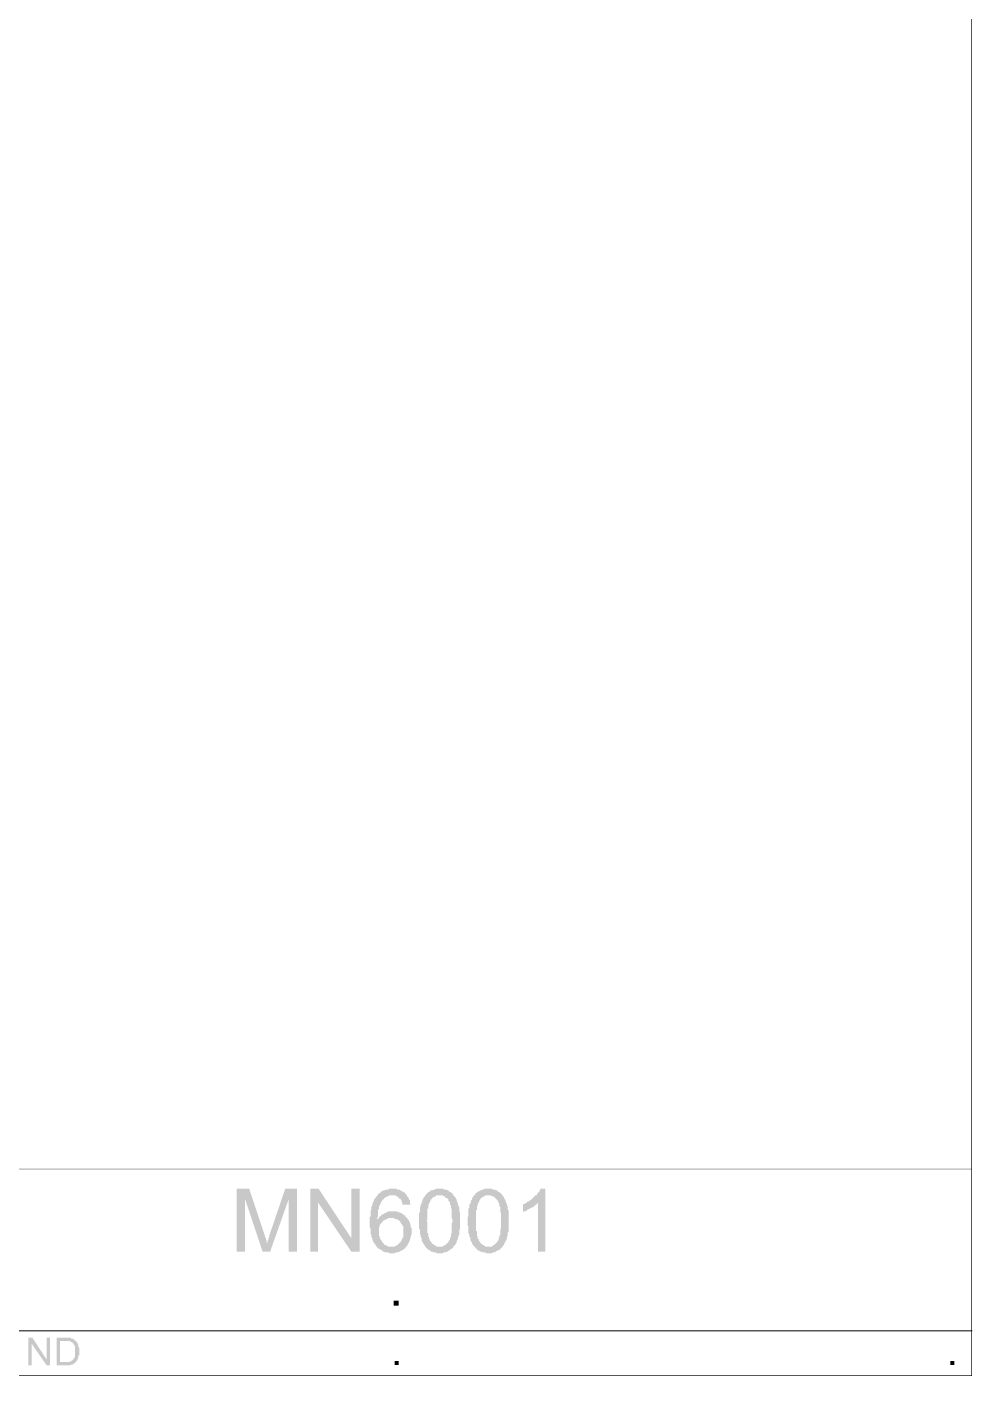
# Model space of a CAD drawing. Header units: millimetres. Extents: x 0.09 to 0.957, y 0.015 to 0.727.
# Drawn here: x 0.8373 to 0.9566, y 0.0151 to 0.1853 of the extents above; entities that cross this region are included whole.
import ezdxf

# ---------------------------------------------------------------- set-up
doc = ezdxf.new("R2010")
doc.units = ezdxf.units.MM
doc.layers.add('PDF_0', color=7, linetype='Continuous')

msp = doc.modelspace()

# ---------------------------------------------------------------- hatches: boundary and pattern name
at = {"layer": 'PDF_0', "true_color": 0x808080, "transparency": 33554559}
for points in [[(0.86377, 0.03076), (0.86377, 0.03868), (0.86536, 0.03868), (0.86726, 0.03298), (0.86726, 0.03288), (0.86736, 0.03277), (0.86736, 0.03267), (0.86736, 0.03256), (0.86747, 0.03245), (0.86747, 0.03235), (0.86747, 0.03224), (0.86757, 0.03214), (0.86757, 0.03203), (0.86757, 0.03193), (0.86757, 0.03182), (0.86757, 0.03182), (0.86768, 0.03193), (0.86768, 0.03203), (0.86768, 0.03214), (0.86768, 0.03214), (0.86779, 0.03224), (0.86779, 0.03235), (0.86779, 0.03245), (0.86789, 0.03256), (0.86789, 0.03277), (0.86789, 0.03288), (0.868, 0.03298), (0.868, 0.03309), (0.868, 0.03309), (0.8699, 0.03868), (0.87138, 0.03868), (0.87138, 0.03076), (0.87032, 0.03076), (0.87032, 0.03731), (0.868, 0.03076), (0.86705, 0.03076), (0.86483, 0.03742), (0.86483, 0.03076)], [(0.87307, 0.03076), (0.87307, 0.03868), (0.87412, 0.03868), (0.87824, 0.03245), (0.87824, 0.03868), (0.8793, 0.03868), (0.8793, 0.03076), (0.87824, 0.03076), (0.87402, 0.03699), (0.87402, 0.03076)], [(0.90274, 0.03076), (0.90179, 0.03076), (0.90179, 0.03689), (0.90179, 0.03689), (0.90168, 0.03678), (0.90158, 0.03668), (0.90147, 0.03668), (0.90147, 0.03657), (0.90137, 0.03657), (0.90126, 0.03647), (0.90116, 0.03636), (0.90105, 0.03636), (0.90094, 0.03626), (0.90084, 0.03626), (0.90073, 0.03615), (0.90063, 0.03615), (0.90052, 0.03604), (0.90042, 0.03604), (0.90042, 0.03594), (0.90031, 0.03594), (0.9002, 0.03583), (0.9001, 0.03583), (0.89999, 0.03583), (0.89989, 0.03573), (0.89989, 0.03573), (0.89989, 0.03668), (0.89999, 0.03678), (0.9001, 0.03678), (0.9002, 0.03689), (0.90031, 0.03689), (0.90042, 0.03699), (0.90042, 0.03699), (0.90052, 0.0371), (0.90063, 0.0371), (0.90073, 0.03721), (0.90084, 0.03721), (0.90094, 0.03731), (0.90105, 0.03742), (0.90105, 0.03742), (0.90116, 0.03752), (0.90126, 0.03763), (0.90126, 0.03763), (0.90137, 0.03773), (0.90147, 0.03784), (0.90158, 0.03784), (0.90168, 0.03795), (0.90168, 0.03805), (0.90179, 0.03816), (0.90189, 0.03826), (0.90189, 0.03826), (0.902, 0.03837), (0.902, 0.03847), (0.90211, 0.03858), (0.90211, 0.03868), (0.90211, 0.03868), (0.90274, 0.03868)], [(0.83748, 0.0164), (0.83748, 0.01989), (0.83801, 0.01989), (0.8398, 0.01714), (0.8398, 0.01989), (0.84022, 0.01989), (0.84022, 0.0164), (0.8398, 0.0164), (0.8379, 0.01915), (0.8379, 0.0164)]]:
    msp.add_hatch(color=8, dxfattribs=at).paths.add_polyline_path(points)
h = msp.add_hatch(color=8, dxfattribs=at)
h.paths.add_polyline_path([(0.88574, 0.03668), (0.88468, 0.03668), (0.88468, 0.03678), (0.88468, 0.03689), (0.88458, 0.037), (0.88458, 0.0371), (0.88458, 0.03721), (0.88447, 0.03731), (0.88447, 0.03742), (0.88436, 0.03742), (0.88436, 0.03742), (0.88426, 0.03752), (0.88415, 0.03763), (0.88415, 0.03763), (0.88405, 0.03773), (0.88394, 0.03773), (0.88384, 0.03784), (0.88373, 0.03784), (0.88363, 0.03784), (0.88352, 0.03784), (0.88341, 0.03784), (0.88341, 0.03784), (0.88331, 0.03784), (0.8832, 0.03784), (0.8831, 0.03784), (0.88299, 0.03784), (0.88289, 0.03773), (0.88278, 0.03773), (0.88268, 0.03763), (0.88257, 0.03763), (0.88257, 0.03763), (0.88246, 0.03752), (0.88236, 0.03752), (0.88236, 0.03742), (0.88225, 0.03731), (0.88215, 0.03731), (0.88215, 0.03721), (0.88204, 0.0371), (0.88204, 0.037), (0.88194, 0.03689), (0.88194, 0.03678), (0.88183, 0.03668), (0.88183, 0.03668), (0.88183, 0.03657), (0.88172, 0.03647), (0.88172, 0.03636), (0.88172, 0.03626), (0.88172, 0.03626), (0.88172, 0.03615), (0.88162, 0.03604), (0.88162, 0.03594), (0.88162, 0.03583), (0.88162, 0.03573), (0.88162, 0.03562), (0.88162, 0.03541), (0.88162, 0.03531), (0.88162, 0.0352), (0.88151, 0.03509), (0.88151, 0.03499), (0.88151, 0.03478), (0.88162, 0.03488), (0.88172, 0.03499), (0.88172, 0.03509), (0.88183, 0.0352), (0.88194, 0.0352), (0.88204, 0.03531), (0.88204, 0.03541), (0.88215, 0.03541), (0.88225, 0.03552), (0.88236, 0.03552), (0.88246, 0.03562), (0.88257, 0.03562), (0.88268, 0.03573), (0.88268, 0.03573), (0.88278, 0.03573), (0.88289, 0.03583), (0.88299, 0.03583), (0.8831, 0.03583), (0.8832, 0.03583), (0.88341, 0.03583), (0.88352, 0.03583), (0.88352, 0.03583), (0.88363, 0.03583), (0.88373, 0.03583), (0.88384, 0.03583), (0.88394, 0.03583), (0.88405, 0.03583), (0.88415, 0.03573), (0.88426, 0.03573), (0.88436, 0.03573), (0.88447, 0.03562), (0.88447, 0.03562), (0.88458, 0.03562), (0.88468, 0.03552), (0.88479, 0.03541), (0.88489, 0.03541), (0.885, 0.03531), (0.885, 0.0352), (0.8851, 0.0352), (0.8851, 0.03509), (0.88521, 0.03509), (0.88532, 0.03499), (0.88532, 0.03488), (0.88542, 0.03478), (0.88542, 0.03478), (0.88553, 0.03467), (0.88553, 0.03457), (0.88563, 0.03446), (0.88563, 0.03436), (0.88563, 0.03425), (0.88574, 0.03414), (0.88574, 0.03404), (0.88574, 0.03393), (0.88574, 0.03383), (0.88584, 0.03372), (0.88584, 0.03362), (0.88584, 0.03351), (0.88584, 0.0334), (0.88584, 0.0333), (0.88584, 0.03319), (0.88584, 0.03309), (0.88584, 0.03298), (0.88584, 0.03288), (0.88574, 0.03277), (0.88574, 0.03267), (0.88574, 0.03256), (0.88574, 0.03245), (0.88563, 0.03235), (0.88563, 0.03224), (0.88563, 0.03214), (0.88553, 0.03203), (0.88553, 0.03193), (0.88553, 0.03193), (0.88542, 0.03182), (0.88542, 0.03172), (0.88532, 0.03161), (0.88532, 0.0315), (0.88521, 0.0314), (0.8851, 0.0314), (0.8851, 0.03129), (0.885, 0.03119), (0.88489, 0.03108), (0.88479, 0.03108), (0.88479, 0.03098), (0.88468, 0.03098), (0.88458, 0.03087), (0.88458, 0.03087), (0.88447, 0.03087), (0.88436, 0.03076), (0.88426, 0.03076), (0.88415, 0.03066), (0.88405, 0.03066), (0.88394, 0.03066), (0.88384, 0.03066), (0.88373, 0.03055), (0.88363, 0.03055), (0.88352, 0.03055), (0.88341, 0.03055), (0.88331, 0.03055), (0.8832, 0.03055), (0.8831, 0.03055), (0.88299, 0.03055), (0.88289, 0.03066), (0.88278, 0.03066), (0.88268, 0.03066), (0.88257, 0.03066), (0.88246, 0.03066), (0.88236, 0.03076), (0.88225, 0.03076), (0.88215, 0.03087), (0.88215, 0.03087), (0.88204, 0.03098), (0.88194, 0.03098), (0.88183, 0.03108), (0.88172, 0.03108), (0.88162, 0.03119), (0.88162, 0.03119), (0.88151, 0.03129), (0.88141, 0.0314), (0.88141, 0.0315), (0.88141, 0.0315), (0.8813, 0.0315), (0.8813, 0.03161), (0.8812, 0.03172), (0.8812, 0.03172), (0.88109, 0.03182), (0.88109, 0.03193), (0.88099, 0.03203), (0.88099, 0.03203), (0.88099, 0.03214), (0.88088, 0.03224), (0.88088, 0.03235), (0.88088, 0.03245), (0.88077, 0.03256), (0.88077, 0.03267), (0.88077, 0.03277), (0.88077, 0.03288), (0.88067, 0.03298), (0.88067, 0.03309), (0.88067, 0.03319), (0.88067, 0.0333), (0.88067, 0.0334), (0.88067, 0.03351), (0.88067, 0.03362), (0.88056, 0.03383), (0.88056, 0.03393), (0.88056, 0.03404), (0.88056, 0.03414), (0.88056, 0.03436), (0.88056, 0.03446), (0.88056, 0.03457), (0.88056, 0.03467), (0.88056, 0.03488), (0.88056, 0.03499), (0.88056, 0.03509), (0.88067, 0.0352), (0.88067, 0.03541), (0.88067, 0.03552), (0.88067, 0.03562), (0.88067, 0.03573), (0.88067, 0.03583), (0.88067, 0.03594), (0.88077, 0.03604), (0.88077, 0.03615), (0.88077, 0.03626), (0.88077, 0.03636), (0.88077, 0.03647), (0.88088, 0.03657), (0.88088, 0.03668), (0.88088, 0.03678), (0.88099, 0.03689), (0.88099, 0.037), (0.88099, 0.0371), (0.88109, 0.0371), (0.88109, 0.03721), (0.88109, 0.03731), (0.8812, 0.03742), (0.8812, 0.03742), (0.8813, 0.03752), (0.8813, 0.03763), (0.88141, 0.03763), (0.88141, 0.03773), (0.88141, 0.03773), (0.88151, 0.03784), (0.88162, 0.03795), (0.88162, 0.03805), (0.88172, 0.03805), (0.88183, 0.03816), (0.88194, 0.03826), (0.88194, 0.03826), (0.88204, 0.03837), (0.88215, 0.03837), (0.88225, 0.03847), (0.88236, 0.03847), (0.88246, 0.03847), (0.88257, 0.03858), (0.88268, 0.03858), (0.88278, 0.03858), (0.88289, 0.03858), (0.88299, 0.03868), (0.8831, 0.03868), (0.8832, 0.03868), (0.88331, 0.03868), (0.88341, 0.03868), (0.88341, 0.03868), (0.88352, 0.03868), (0.88363, 0.03868), (0.88384, 0.03868), (0.88394, 0.03868), (0.88405, 0.03858), (0.88415, 0.03858), (0.88426, 0.03858), (0.88436, 0.03858), (0.88447, 0.03847), (0.88447, 0.03847), (0.88458, 0.03837), (0.88468, 0.03837), (0.88479, 0.03826), (0.88489, 0.03826), (0.885, 0.03816), (0.885, 0.03816), (0.885, 0.03805), (0.8851, 0.03805), (0.88521, 0.03795), (0.88521, 0.03784), (0.88532, 0.03773), (0.88532, 0.03763), (0.88542, 0.03763), (0.88542, 0.03752), (0.88553, 0.03742), (0.88553, 0.03731), (0.88563, 0.03721), (0.88563, 0.0371), (0.88563, 0.037), (0.88563, 0.03689), (0.88563, 0.03678), (0.88574, 0.03668)], flags=0)
h.paths.add_polyline_path([(0.88172, 0.0333), (0.88172, 0.03319), (0.88172, 0.03309), (0.88172, 0.03298), (0.88172, 0.03288), (0.88172, 0.03277), (0.88183, 0.03267), (0.88183, 0.03256), (0.88183, 0.03245), (0.88194, 0.03235), (0.88194, 0.03235), (0.88194, 0.03224), (0.88204, 0.03214), (0.88215, 0.03203), (0.88215, 0.03193), (0.88225, 0.03182), (0.88236, 0.03182), (0.88236, 0.03172), (0.88246, 0.03161), (0.88257, 0.03161), (0.88257, 0.03161), (0.88268, 0.0315), (0.88278, 0.0315), (0.88289, 0.0314), (0.88299, 0.0314), (0.8831, 0.0314), (0.8832, 0.0314), (0.88331, 0.0314), (0.88341, 0.0314), (0.88352, 0.0314), (0.88363, 0.0314), (0.88373, 0.0314), (0.88384, 0.0315), (0.88394, 0.0315), (0.88405, 0.03161), (0.88415, 0.03161), (0.88415, 0.03172), (0.88426, 0.03182), (0.88436, 0.03182), (0.88436, 0.03193), (0.88447, 0.03193), (0.88447, 0.03203), (0.88458, 0.03214), (0.88458, 0.03224), (0.88468, 0.03235), (0.88468, 0.03235), (0.88468, 0.03245), (0.88479, 0.03256), (0.88479, 0.03267), (0.88479, 0.03277), (0.88479, 0.03298), (0.88479, 0.03309), (0.88479, 0.03319), (0.88479, 0.03319), (0.88479, 0.0334), (0.88479, 0.03351), (0.88479, 0.03362), (0.88479, 0.03372), (0.88479, 0.03383), (0.88479, 0.03393), (0.88468, 0.03404), (0.88468, 0.03414), (0.88458, 0.03425), (0.88458, 0.03425), (0.88447, 0.03436), (0.88447, 0.03446), (0.88436, 0.03457), (0.88436, 0.03457), (0.88426, 0.03467), (0.88415, 0.03478), (0.88405, 0.03478), (0.88394, 0.03488), (0.88384, 0.03488), (0.88373, 0.03488), (0.88363, 0.03499), (0.88352, 0.03499), (0.88341, 0.03499), (0.88331, 0.03499), (0.88331, 0.03499), (0.8832, 0.03499), (0.8831, 0.03499), (0.88299, 0.03499), (0.88289, 0.03499), (0.88278, 0.03488), (0.88268, 0.03488), (0.88257, 0.03478), (0.88246, 0.03478), (0.88236, 0.03467), (0.88225, 0.03467), (0.88225, 0.03457), (0.88215, 0.03457), (0.88215, 0.03446), (0.88204, 0.03436), (0.88194, 0.03425), (0.88194, 0.03425), (0.88183, 0.03414), (0.88183, 0.03404), (0.88183, 0.03393), (0.88172, 0.03383), (0.88172, 0.03372), (0.88172, 0.03362), (0.88172, 0.03351), (0.88172, 0.0334), (0.88172, 0.0333)], flags=0)
h = msp.add_hatch(color=8, dxfattribs=at)
h.paths.add_polyline_path([(0.88679, 0.03467), (0.88679, 0.03478), (0.88679, 0.03488), (0.88679, 0.03499), (0.88679, 0.03509), (0.88679, 0.03531), (0.88679, 0.03541), (0.88679, 0.03552), (0.88679, 0.03562), (0.8869, 0.03573), (0.8869, 0.03583), (0.8869, 0.03594), (0.8869, 0.03604), (0.8869, 0.03615), (0.8869, 0.03626), (0.8869, 0.03636), (0.887, 0.03647), (0.887, 0.03657), (0.887, 0.03668), (0.887, 0.03678), (0.88711, 0.03678), (0.88711, 0.03689), (0.88711, 0.037), (0.88722, 0.0371), (0.88722, 0.03721), (0.88722, 0.03731), (0.88732, 0.03742), (0.88732, 0.03752), (0.88743, 0.03763), (0.88753, 0.03773), (0.88753, 0.03784), (0.88764, 0.03784), (0.88764, 0.03795), (0.88774, 0.03805), (0.88785, 0.03816), (0.88785, 0.03816), (0.88796, 0.03826), (0.88806, 0.03826), (0.88817, 0.03837), (0.88817, 0.03837), (0.88827, 0.03847), (0.88838, 0.03847), (0.88848, 0.03847), (0.88859, 0.03858), (0.88869, 0.03858), (0.8888, 0.03858), (0.88891, 0.03868), (0.88901, 0.03868), (0.88912, 0.03868), (0.88922, 0.03868), (0.88933, 0.03868), (0.88943, 0.03868), (0.88954, 0.03868), (0.88964, 0.03868), (0.88975, 0.03868), (0.88986, 0.03868), (0.88996, 0.03858), (0.89007, 0.03858), (0.89017, 0.03858), (0.89028, 0.03858), (0.89038, 0.03847), (0.89049, 0.03847), (0.89049, 0.03847), (0.8906, 0.03837), (0.8907, 0.03826), (0.89081, 0.03826), (0.89081, 0.03816), (0.89091, 0.03816), (0.89102, 0.03805), (0.89112, 0.03795), (0.89112, 0.03784), (0.89123, 0.03773), (0.89133, 0.03773), (0.89133, 0.03773), (0.89133, 0.03763), (0.89144, 0.03752), (0.89144, 0.03742), (0.89155, 0.03731), (0.89155, 0.03721), (0.89155, 0.0371), (0.89165, 0.037), (0.89165, 0.03689), (0.89165, 0.03678), (0.89176, 0.03668), (0.89176, 0.03657), (0.89176, 0.03647), (0.89176, 0.03647), (0.89186, 0.03636), (0.89186, 0.03626), (0.89186, 0.03615), (0.89186, 0.03604), (0.89186, 0.03594), (0.89186, 0.03583), (0.89197, 0.03573), (0.89197, 0.03562), (0.89197, 0.03552), (0.89197, 0.03541), (0.89197, 0.03531), (0.89197, 0.0352), (0.89197, 0.03509), (0.89197, 0.03488), (0.89197, 0.03478), (0.89197, 0.03467), (0.89197, 0.03467), (0.89197, 0.03446), (0.89197, 0.03436), (0.89197, 0.03425), (0.89197, 0.03414), (0.89197, 0.03393), (0.89197, 0.03383), (0.89197, 0.03372), (0.89197, 0.03362), (0.89186, 0.03351), (0.89186, 0.0334), (0.89186, 0.0333), (0.89186, 0.03319), (0.89186, 0.03309), (0.89186, 0.03298), (0.89186, 0.03288), (0.89176, 0.03277), (0.89176, 0.03267), (0.89176, 0.03256), (0.89176, 0.03256), (0.89165, 0.03245), (0.89165, 0.03235), (0.89165, 0.03224), (0.89155, 0.03214), (0.89155, 0.03203), (0.89155, 0.03193), (0.89144, 0.03182), (0.89144, 0.03172), (0.89133, 0.03161), (0.89133, 0.0315), (0.89123, 0.0315), (0.89112, 0.0314), (0.89112, 0.03129), (0.89102, 0.03119), (0.89091, 0.03119), (0.89091, 0.03108), (0.89081, 0.03108), (0.8907, 0.03098), (0.8907, 0.03098), (0.8906, 0.03087), (0.89049, 0.03087), (0.89038, 0.03076), (0.89028, 0.03076), (0.89017, 0.03066), (0.89007, 0.03066), (0.88996, 0.03066), (0.88986, 0.03066), (0.88975, 0.03055), (0.88964, 0.03055), (0.88954, 0.03055), (0.88943, 0.03055), (0.88943, 0.03055), (0.88922, 0.03055), (0.88912, 0.03055), (0.88901, 0.03055), (0.88891, 0.03066), (0.8888, 0.03066), (0.88869, 0.03066), (0.88859, 0.03066), (0.88848, 0.03076), (0.88838, 0.03076), (0.88827, 0.03076), (0.88827, 0.03087), (0.88817, 0.03087), (0.88806, 0.03098), (0.88796, 0.03098), (0.88785, 0.03108), (0.88785, 0.03119), (0.88774, 0.03119), (0.88764, 0.03129), (0.88764, 0.0314), (0.88753, 0.0314), (0.88753, 0.0315), (0.88753, 0.0315), (0.88743, 0.03161), (0.88743, 0.03172), (0.88732, 0.03172), (0.88732, 0.03182), (0.88722, 0.03193), (0.88722, 0.03203), (0.88722, 0.03203), (0.88711, 0.03214), (0.88711, 0.03224), (0.88711, 0.03235), (0.88711, 0.03245), (0.887, 0.03256), (0.887, 0.03267), (0.887, 0.03277), (0.887, 0.03288), (0.8869, 0.03298), (0.8869, 0.03309), (0.8869, 0.03319), (0.8869, 0.0333), (0.8869, 0.0334), (0.8869, 0.03351), (0.88679, 0.03372), (0.88679, 0.03383), (0.88679, 0.03393), (0.88679, 0.03404), (0.88679, 0.03414), (0.88679, 0.03436), (0.88679, 0.03446), (0.88679, 0.03457), (0.88679, 0.03467)], flags=0)
h.paths.add_polyline_path([(0.88774, 0.03467), (0.88785, 0.03446), (0.88785, 0.03436), (0.88785, 0.03414), (0.88785, 0.03404), (0.88785, 0.03393), (0.88785, 0.03372), (0.88785, 0.03362), (0.88785, 0.03351), (0.88785, 0.0334), (0.88785, 0.0333), (0.88785, 0.03309), (0.88796, 0.03298), (0.88796, 0.03288), (0.88796, 0.03277), (0.88796, 0.03277), (0.88796, 0.03267), (0.88806, 0.03256), (0.88806, 0.03245), (0.88806, 0.03235), (0.88806, 0.03235), (0.88817, 0.03224), (0.88817, 0.03214), (0.88817, 0.03214), (0.88827, 0.03203), (0.88827, 0.03203), (0.88838, 0.03193), (0.88838, 0.03182), (0.88848, 0.03172), (0.88859, 0.03172), (0.88869, 0.03161), (0.88869, 0.03161), (0.8888, 0.0315), (0.88891, 0.0315), (0.88901, 0.0314), (0.88912, 0.0314), (0.88922, 0.0314), (0.88933, 0.0314), (0.88943, 0.0314), (0.88943, 0.0314), (0.88954, 0.0314), (0.88964, 0.0314), (0.88975, 0.0314), (0.88986, 0.0315), (0.88996, 0.0315), (0.89007, 0.03161), (0.89017, 0.03161), (0.89017, 0.03172), (0.89028, 0.03182), (0.89038, 0.03182), (0.89049, 0.03193), (0.89049, 0.03203), (0.8906, 0.03214), (0.8906, 0.03214), (0.8906, 0.03224), (0.8907, 0.03224), (0.8907, 0.03235), (0.8907, 0.03245), (0.8907, 0.03256), (0.89081, 0.03256), (0.89081, 0.03267), (0.89081, 0.03277), (0.89081, 0.03288), (0.89081, 0.03298), (0.89091, 0.03309), (0.89091, 0.03319), (0.89091, 0.0333), (0.89091, 0.0334), (0.89091, 0.03351), (0.89091, 0.03372), (0.89091, 0.03383), (0.89091, 0.03393), (0.89091, 0.03414), (0.89091, 0.03425), (0.89091, 0.03436), (0.89102, 0.03457), (0.89102, 0.03467), (0.89102, 0.03478), (0.89091, 0.03499), (0.89091, 0.03509), (0.89091, 0.0352), (0.89091, 0.03541), (0.89091, 0.03552), (0.89091, 0.03562), (0.89091, 0.03573), (0.89091, 0.03594), (0.89091, 0.03604), (0.89091, 0.03615), (0.89081, 0.03626), (0.89081, 0.03636), (0.89081, 0.03647), (0.89081, 0.03657), (0.89081, 0.03657), (0.8907, 0.03668), (0.8907, 0.03678), (0.8907, 0.03689), (0.8907, 0.037), (0.8906, 0.037), (0.8906, 0.0371), (0.8906, 0.0371), (0.89049, 0.03721), (0.89049, 0.03721), (0.89049, 0.03731), (0.89038, 0.03742), (0.89028, 0.03752), (0.89017, 0.03752), (0.89007, 0.03763), (0.89007, 0.03773), (0.88996, 0.03773), (0.88986, 0.03773), (0.88975, 0.03784), (0.88964, 0.03784), (0.88954, 0.03784), (0.88943, 0.03784), (0.88933, 0.03784), (0.88922, 0.03784), (0.88912, 0.03784), (0.88901, 0.03784), (0.88891, 0.03784), (0.88891, 0.03773), (0.8888, 0.03773), (0.88869, 0.03763), (0.88859, 0.03763), (0.88848, 0.03752), (0.88848, 0.03752), (0.88838, 0.03742), (0.88827, 0.03731), (0.88827, 0.03721), (0.88827, 0.03721), (0.88817, 0.0371), (0.88817, 0.037), (0.88817, 0.037), (0.88806, 0.03689), (0.88806, 0.03678), (0.88806, 0.03668), (0.88796, 0.03668), (0.88796, 0.03657), (0.88796, 0.03647), (0.88796, 0.03636), (0.88796, 0.03626), (0.88785, 0.03615), (0.88785, 0.03604), (0.88785, 0.03594), (0.88785, 0.03573), (0.88785, 0.03562), (0.88785, 0.03552), (0.88785, 0.03541), (0.88785, 0.03531), (0.88785, 0.03509), (0.88785, 0.03499), (0.88785, 0.03478), (0.88774, 0.03467), (0.88774, 0.03467)], flags=0)
h = msp.add_hatch(color=8, dxfattribs=at)
h.paths.add_polyline_path([(0.89292, 0.03467), (0.89292, 0.03478), (0.89292, 0.03488), (0.89292, 0.03499), (0.89292, 0.03509), (0.89302, 0.03531), (0.89302, 0.03541), (0.89302, 0.03552), (0.89302, 0.03562), (0.89302, 0.03573), (0.89302, 0.03583), (0.89302, 0.03594), (0.89302, 0.03604), (0.89302, 0.03615), (0.89313, 0.03626), (0.89313, 0.03636), (0.89313, 0.03647), (0.89313, 0.03657), (0.89313, 0.03668), (0.89324, 0.03678), (0.89324, 0.03678), (0.89324, 0.03689), (0.89334, 0.037), (0.89334, 0.0371), (0.89334, 0.03721), (0.89345, 0.03731), (0.89345, 0.03742), (0.89355, 0.03752), (0.89355, 0.03763), (0.89366, 0.03773), (0.89366, 0.03784), (0.89376, 0.03784), (0.89387, 0.03795), (0.89387, 0.03805), (0.89397, 0.03816), (0.89408, 0.03816), (0.89408, 0.03826), (0.89419, 0.03826), (0.89429, 0.03837), (0.8944, 0.03837), (0.8945, 0.03847), (0.8945, 0.03847), (0.89461, 0.03847), (0.89471, 0.03858), (0.89482, 0.03858), (0.89492, 0.03858), (0.89503, 0.03868), (0.89514, 0.03868), (0.89524, 0.03868), (0.89535, 0.03868), (0.89556, 0.03868), (0.89556, 0.03868), (0.89566, 0.03868), (0.89577, 0.03868), (0.89588, 0.03868), (0.89598, 0.03868), (0.89609, 0.03858), (0.89619, 0.03858), (0.8963, 0.03858), (0.8964, 0.03858), (0.89651, 0.03847), (0.89661, 0.03847), (0.89661, 0.03847), (0.89672, 0.03837), (0.89683, 0.03826), (0.89693, 0.03826), (0.89704, 0.03816), (0.89714, 0.03816), (0.89714, 0.03805), (0.89725, 0.03795), (0.89735, 0.03784), (0.89735, 0.03773), (0.89746, 0.03773), (0.89746, 0.03773), (0.89746, 0.03763), (0.89756, 0.03752), (0.89756, 0.03742), (0.89767, 0.03731), (0.89767, 0.03721), (0.89778, 0.0371), (0.89778, 0.037), (0.89778, 0.03689), (0.89788, 0.03678), (0.89788, 0.03668), (0.89788, 0.03657), (0.89799, 0.03647), (0.89799, 0.03647), (0.89799, 0.03636), (0.89799, 0.03626), (0.89799, 0.03615), (0.89799, 0.03604), (0.89809, 0.03594), (0.89809, 0.03583), (0.89809, 0.03573), (0.89809, 0.03562), (0.89809, 0.03552), (0.89809, 0.03541), (0.89809, 0.03531), (0.89809, 0.0352), (0.89809, 0.03509), (0.89809, 0.03488), (0.89809, 0.03478), (0.89809, 0.03467), (0.89809, 0.03467), (0.89809, 0.03446), (0.89809, 0.03436), (0.89809, 0.03425), (0.89809, 0.03414), (0.89809, 0.03393), (0.89809, 0.03383), (0.89809, 0.03372), (0.89809, 0.03362), (0.89809, 0.03351), (0.89809, 0.0334), (0.89809, 0.0333), (0.89799, 0.03319), (0.89799, 0.03309), (0.89799, 0.03298), (0.89799, 0.03288), (0.89799, 0.03277), (0.89788, 0.03267), (0.89788, 0.03256), (0.89788, 0.03256), (0.89788, 0.03245), (0.89788, 0.03235), (0.89778, 0.03224), (0.89778, 0.03214), (0.89767, 0.03203), (0.89767, 0.03193), (0.89756, 0.03182), (0.89756, 0.03172), (0.89746, 0.03161), (0.89746, 0.0315), (0.89735, 0.0315), (0.89735, 0.0314), (0.89725, 0.03129), (0.89714, 0.03119), (0.89714, 0.03119), (0.89704, 0.03108), (0.89704, 0.03108), (0.89693, 0.03098), (0.89683, 0.03098), (0.89672, 0.03087), (0.89661, 0.03087), (0.89651, 0.03076), (0.8964, 0.03076), (0.8964, 0.03066), (0.8963, 0.03066), (0.89619, 0.03066), (0.89609, 0.03066), (0.89598, 0.03055), (0.89577, 0.03055), (0.89566, 0.03055), (0.89556, 0.03055), (0.89556, 0.03055), (0.89545, 0.03055), (0.89535, 0.03055), (0.89524, 0.03055), (0.89514, 0.03066), (0.89503, 0.03066), (0.89492, 0.03066), (0.89482, 0.03066), (0.89471, 0.03076), (0.89461, 0.03076), (0.8945, 0.03076), (0.8944, 0.03087), (0.89429, 0.03087), (0.89419, 0.03098), (0.89408, 0.03098), (0.89408, 0.03108), (0.89397, 0.03119), (0.89387, 0.03119), (0.89387, 0.03129), (0.89376, 0.0314), (0.89376, 0.0314), (0.89366, 0.0315), (0.89366, 0.0315), (0.89355, 0.03161), (0.89355, 0.03172), (0.89355, 0.03172), (0.89345, 0.03182), (0.89345, 0.03193), (0.89334, 0.03203), (0.89334, 0.03203), (0.89334, 0.03214), (0.89324, 0.03224), (0.89324, 0.03235), (0.89324, 0.03245), (0.89324, 0.03256), (0.89313, 0.03267), (0.89313, 0.03277), (0.89313, 0.03288), (0.89313, 0.03298), (0.89302, 0.03309), (0.89302, 0.03319), (0.89302, 0.0333), (0.89302, 0.0334), (0.89302, 0.03351), (0.89302, 0.03372), (0.89302, 0.03383), (0.89302, 0.03393), (0.89292, 0.03404), (0.89292, 0.03414), (0.89292, 0.03436), (0.89292, 0.03446), (0.89292, 0.03457), (0.89292, 0.03467)], flags=0)
h.paths.add_polyline_path([(0.89397, 0.03467), (0.89397, 0.03446), (0.89397, 0.03436), (0.89397, 0.03414), (0.89397, 0.03404), (0.89397, 0.03393), (0.89397, 0.03372), (0.89397, 0.03362), (0.89397, 0.03351), (0.89397, 0.0334), (0.89408, 0.0333), (0.89408, 0.03309), (0.89408, 0.03298), (0.89408, 0.03288), (0.89408, 0.03277), (0.89408, 0.03277), (0.89419, 0.03267), (0.89419, 0.03256), (0.89419, 0.03245), (0.89419, 0.03235), (0.89429, 0.03235), (0.89429, 0.03224), (0.89429, 0.03214), (0.8944, 0.03214), (0.8944, 0.03203), (0.8944, 0.03203), (0.8945, 0.03193), (0.89461, 0.03182), (0.89461, 0.03172), (0.89471, 0.03172), (0.89482, 0.03161), (0.89492, 0.03161), (0.89503, 0.0315), (0.89503, 0.0315), (0.89514, 0.0314), (0.89524, 0.0314), (0.89535, 0.0314), (0.89545, 0.0314), (0.89556, 0.0314), (0.89566, 0.0314), (0.89577, 0.0314), (0.89588, 0.0314), (0.89598, 0.0314), (0.89609, 0.0315), (0.89609, 0.0315), (0.89619, 0.03161), (0.8963, 0.03161), (0.8964, 0.03172), (0.89651, 0.03182), (0.89651, 0.03182), (0.89661, 0.03193), (0.89672, 0.03203), (0.89672, 0.03214), (0.89672, 0.03214), (0.89683, 0.03224), (0.89683, 0.03224), (0.89683, 0.03235), (0.89683, 0.03245), (0.89693, 0.03256), (0.89693, 0.03256), (0.89693, 0.03267), (0.89693, 0.03277), (0.89704, 0.03288), (0.89704, 0.03298), (0.89704, 0.03309), (0.89704, 0.03319), (0.89704, 0.0333), (0.89704, 0.0334), (0.89704, 0.03351), (0.89714, 0.03372), (0.89714, 0.03383), (0.89714, 0.03393), (0.89714, 0.03414), (0.89714, 0.03425), (0.89714, 0.03436), (0.89714, 0.03457), (0.89714, 0.03467), (0.89714, 0.03478), (0.89714, 0.03499), (0.89714, 0.03509), (0.89714, 0.0352), (0.89714, 0.03541), (0.89714, 0.03552), (0.89714, 0.03562), (0.89704, 0.03573), (0.89704, 0.03594), (0.89704, 0.03604), (0.89704, 0.03615), (0.89704, 0.03626), (0.89704, 0.03636), (0.89693, 0.03647), (0.89693, 0.03657), (0.89693, 0.03657), (0.89693, 0.03668), (0.89693, 0.03678), (0.89683, 0.03689), (0.89683, 0.037), (0.89683, 0.037), (0.89672, 0.0371), (0.89672, 0.0371), (0.89672, 0.03721), (0.89672, 0.03721), (0.89661, 0.03731), (0.89651, 0.03742), (0.8964, 0.03752), (0.8964, 0.03752), (0.8963, 0.03763), (0.89619, 0.03773), (0.89609, 0.03773), (0.89598, 0.03773), (0.89588, 0.03784), (0.89577, 0.03784), (0.89577, 0.03784), (0.89566, 0.03784), (0.89556, 0.03784), (0.89545, 0.03784), (0.89535, 0.03784), (0.89524, 0.03784), (0.89514, 0.03784), (0.89503, 0.03773), (0.89492, 0.03773), (0.89482, 0.03763), (0.89471, 0.03763), (0.89471, 0.03752), (0.89461, 0.03752), (0.8945, 0.03742), (0.8945, 0.03731), (0.8944, 0.03721), (0.8944, 0.03721), (0.8944, 0.0371), (0.89429, 0.037), (0.89429, 0.037), (0.89429, 0.03689), (0.89419, 0.03678), (0.89419, 0.03668), (0.89419, 0.03668), (0.89419, 0.03657), (0.89408, 0.03647), (0.89408, 0.03636), (0.89408, 0.03626), (0.89408, 0.03615), (0.89408, 0.03604), (0.89397, 0.03594), (0.89397, 0.03573), (0.89397, 0.03562), (0.89397, 0.03552), (0.89397, 0.03541), (0.89397, 0.03531), (0.89397, 0.03509), (0.89397, 0.03499), (0.89397, 0.03478), (0.89397, 0.03467), (0.89397, 0.03467)], flags=0)
h = msp.add_hatch(color=8, dxfattribs=at)
h.paths.add_polyline_path([(0.84107, 0.0164), (0.84107, 0.01989), (0.84223, 0.01989), (0.84234, 0.01989), (0.84234, 0.01989), (0.84244, 0.01989), (0.84244, 0.01989), (0.84255, 0.01989), (0.84255, 0.01989), (0.84265, 0.01989), (0.84265, 0.01989), (0.84276, 0.01989), (0.84276, 0.01989), (0.84276, 0.01989), (0.84286, 0.01989), (0.84286, 0.01989), (0.84286, 0.01978), (0.84297, 0.01978), (0.84297, 0.01978), (0.84308, 0.01978), (0.84308, 0.01978), (0.84318, 0.01978), (0.84318, 0.01968), (0.84318, 0.01968), (0.84329, 0.01968), (0.84329, 0.01968), (0.84329, 0.01957), (0.84339, 0.01957), (0.84339, 0.01957), (0.84339, 0.01957), (0.8435, 0.01947), (0.8435, 0.01947), (0.8435, 0.01947), (0.8436, 0.01936), (0.8436, 0.01936), (0.8436, 0.01936), (0.8436, 0.01925), (0.84371, 0.01925), (0.84371, 0.01915), (0.84371, 0.01915), (0.84371, 0.01915), (0.84371, 0.01904), (0.84381, 0.01904), (0.84381, 0.01904), (0.84381, 0.01894), (0.84381, 0.01894), (0.84381, 0.01883), (0.84381, 0.01883), (0.84381, 0.01883), (0.84381, 0.01873), (0.84381, 0.01873), (0.84392, 0.01862), (0.84392, 0.01862), (0.84392, 0.01852), (0.84392, 0.01852), (0.84392, 0.01841), (0.84392, 0.01841), (0.84392, 0.0183), (0.84392, 0.0183), (0.84392, 0.0182), (0.84392, 0.0182), (0.84392, 0.0182), (0.84392, 0.01809), (0.84392, 0.01809), (0.84392, 0.01799), (0.84392, 0.01799), (0.84392, 0.01788), (0.84392, 0.01788), (0.84392, 0.01778), (0.84392, 0.01778), (0.84392, 0.01767), (0.84392, 0.01767), (0.84381, 0.01767), (0.84381, 0.01756), (0.84381, 0.01756), (0.84381, 0.01746), (0.84381, 0.01746), (0.84381, 0.01746), (0.84381, 0.01735), (0.84381, 0.01735), (0.84371, 0.01725), (0.84371, 0.01725), (0.84371, 0.01714), (0.84371, 0.01714), (0.84371, 0.01704), (0.8436, 0.01704), (0.8436, 0.01704), (0.8436, 0.01693), (0.8436, 0.01693), (0.8436, 0.01693), (0.8435, 0.01683), (0.8435, 0.01683), (0.8435, 0.01683), (0.84339, 0.01672), (0.84339, 0.01672), (0.84339, 0.01672), (0.84329, 0.01672), (0.84329, 0.01661), (0.84329, 0.01661), (0.84318, 0.01661), (0.84318, 0.01661), (0.84318, 0.01661), (0.84308, 0.01651), (0.84308, 0.01651), (0.84297, 0.01651), (0.84297, 0.01651), (0.84286, 0.01651), (0.84286, 0.01651), (0.84286, 0.01651), (0.84276, 0.0164), (0.84276, 0.0164), (0.84276, 0.0164), (0.84265, 0.0164), (0.84265, 0.0164), (0.84255, 0.0164), (0.84255, 0.0164), (0.84244, 0.0164), (0.84244, 0.0164), (0.84234, 0.0164), (0.84234, 0.0164), (0.84234, 0.0164)], flags=0)
h.paths.add_polyline_path([(0.84149, 0.01683), (0.84223, 0.01683), (0.84234, 0.01683), (0.84234, 0.01683), (0.84244, 0.01683), (0.84244, 0.01683), (0.84255, 0.01683), (0.84255, 0.01683), (0.84265, 0.01683), (0.84265, 0.01683), (0.84265, 0.01683), (0.84276, 0.01683), (0.84276, 0.01683), (0.84276, 0.01693), (0.84286, 0.01693), (0.84286, 0.01693), (0.84297, 0.01693), (0.84297, 0.01693), (0.84297, 0.01704), (0.84308, 0.01704), (0.84308, 0.01704), (0.84308, 0.01704), (0.84308, 0.01714), (0.84318, 0.01714), (0.84318, 0.01714), (0.84318, 0.01725), (0.84318, 0.01725), (0.84329, 0.01725), (0.84329, 0.01735), (0.84329, 0.01735), (0.84329, 0.01746), (0.84329, 0.01746), (0.84339, 0.01746), (0.84339, 0.01756), (0.84339, 0.01756), (0.84339, 0.01767), (0.84339, 0.01767), (0.84339, 0.01767), (0.84339, 0.01778), (0.84339, 0.01778), (0.84339, 0.01788), (0.84339, 0.01788), (0.84339, 0.01799), (0.84339, 0.01799), (0.84339, 0.01809), (0.84339, 0.01809), (0.84339, 0.0182), (0.84339, 0.0182), (0.84339, 0.0183), (0.84339, 0.0183), (0.84339, 0.01841), (0.84339, 0.01841), (0.84339, 0.01852), (0.84339, 0.01852), (0.84339, 0.01862), (0.84339, 0.01862), (0.84339, 0.01873), (0.84339, 0.01873), (0.84339, 0.01883), (0.84339, 0.01883), (0.84329, 0.01883), (0.84329, 0.01894), (0.84329, 0.01894), (0.84329, 0.01894), (0.84329, 0.01904), (0.84329, 0.01904), (0.84318, 0.01904), (0.84318, 0.01915), (0.84318, 0.01915), (0.84318, 0.01915), (0.84308, 0.01925), (0.84308, 0.01925), (0.84308, 0.01925), (0.84297, 0.01936), (0.84297, 0.01936), (0.84297, 0.01936), (0.84286, 0.01936), (0.84286, 0.01936), (0.84286, 0.01936), (0.84276, 0.01947), (0.84276, 0.01947), (0.84276, 0.01947), (0.84265, 0.01947), (0.84265, 0.01947), (0.84255, 0.01947), (0.84255, 0.01947), (0.84244, 0.01947), (0.84244, 0.01947), (0.84234, 0.01947), (0.84234, 0.01947), (0.84223, 0.01947), (0.84223, 0.01947), (0.84149, 0.01947)], flags=0)

# ---------------------------------------------------------------- linework, layer by layer
at = {"layer": 'PDF_0', "lineweight": 0, "const_width": 0.000106}
msp.add_lwpolyline([(0.95651, 0.72683), (0.95651, 0.01511), (0.0903, 0.01511), (0.0903, 0.72683)], close=True, dxfattribs=at)
at = {"layer": 'PDF_0', "color": 8, "lineweight": 0, "true_color": 0x808080}
msp.add_lwpolyline([(0.81221, 0.02076), (0.95656, 0.02076)], dxfattribs=at)
at = {"layer": 'PDF_0', "transparency": 33554559}
for points in [[(0.95656, 0.04104), (0.95656, 0.04125), (0.09025, 0.04104)], [(0.95656, 0.04125), (0.09025, 0.04104), (0.09025, 0.04125)]]:
    msp.add_solid(points, dxfattribs=at)
at = {"layer": 'PDF_0', "color": 8, "lineweight": 9, "true_color": 0x808080, "transparency": 33554559}
msp.add_solid([(0.88359, 0.02393), (0.88359, 0.02456), (0.88423, 0.02393), (0.88423, 0.02456)], dxfattribs=at)
at = {"layer": 'PDF_0', "color": 8, "lineweight": 0, "true_color": 0x808080, "transparency": 33554559}
msp.add_solid([(0.8837, 0.01643), (0.8837, 0.01696), (0.88423, 0.01643), (0.88423, 0.01696)], dxfattribs=at)
at = {"layer": 'PDF_0', "color": 8, "lineweight": 5, "true_color": 0x808080, "transparency": 33554559}
msp.add_solid([(0.95381, 0.01643), (0.95381, 0.01696), (0.95434, 0.01643), (0.95434, 0.01696)], dxfattribs=at)

doc.saveas('drawing.dxf')
